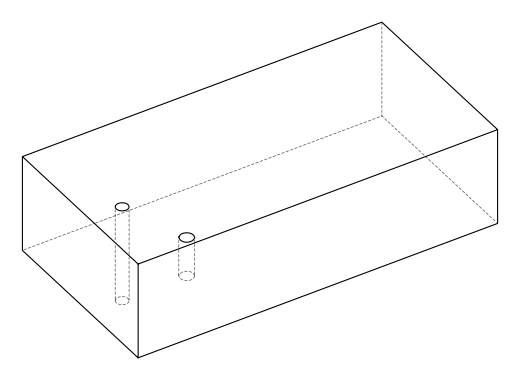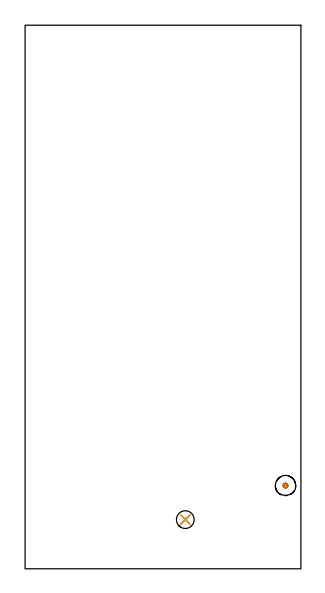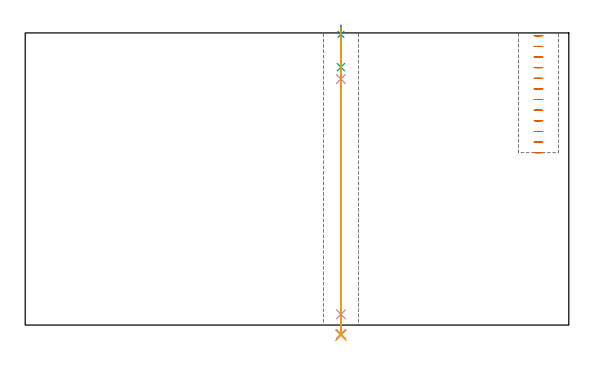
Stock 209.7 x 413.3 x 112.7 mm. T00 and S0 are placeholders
(PLAN: 5 operations, 4 tool changes, 1.9 min)
(1 MILL_BLIND_HOLE_FROM_SOLID_MATERIAL | STEP1POCKET | UGT0201_130 | Spiral | 0.79 min | 8593 mm3)
(2 SPOT_DRILL | STEP1HOLE | NXT0321_9005460120000 | 0.03 min | 2 mm3)
(3 DRILL_BLIND_HOLE_INTO_CENTER | STEP1HOLE | NXT0301_059 | 0.06 min | 730 mm3)
(4 GUN_DRILL_THROUGH_HOLE | STEP1HOLE | UGT0307_005 | 0.54 min | 5407 mm3)
(5 DRILL_TO_ENLARGE_THROUGH_HOLE | STEP1HOLE | NXT0301_102 | 0.48 min | 9947 mm3)
(TOOL UGT0201_130 | Carbide End Mill 12.0 | D12 FL15 Z4)
(TOOL NXT0321_9005460120000 | NC Spot Drill, 142deg, 12mm, Carbide, Uncoated | D12 PA142 FL30 Z2)
(TOOL NXT0301_059 | Carbide Drill 8.8mm [860.1-0880-026A1-MM 2214] | D8.8 PA140 FL47 Z2)
(TOOL UGT0307_005 | Gun Drill 8.3 mm | D8.3 PA130 FL24 Z1)
(TOOL NXT0301_102 | Carbide Drill 13.5mm [860.1-1350-108A1-MM 2214] | D13.5 PA140 FL123 Z2)
(OP 1 MILL_BLIND_HOLE_FROM_SOLID_MATERIAL)
G17 G21 G94 G90
T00 M6
G54
G17 G0 G90 X198. Y63.3 S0 M3
G43 Z122.7 H0
Z111.6
G94 G3 X198.761 Y64.239 R0.778 F250.
X197.647 Y64.963 R0.939
X196.337 Y62.947 R1.7
X197.647 Y64.963 R-1.7
X196.992 Y63.955 R0.85
X198. Y63.3 R0.85
G0 Z107.5
G3 X198.761 Y64.239 R0.778
X197.647 Y64.963 R0.939
X196.337 Y62.947 R1.7
X197.647 Y64.963 R-1.7
X196.992 Y63.955 R0.85
X198. Y63.3 R0.85
G0 Z103.4
G3 X198.761 Y64.239 R0.778
X197.647 Y64.963 R0.939
X196.337 Y62.947 R1.7
X197.647 Y64.963 R-1.7
X196.992 Y63.955 R0.85
X198. Y63.3 R0.85
G0 Z99.3
G3 X198.761 Y64.239 R0.778
X197.647 Y64.963 R0.939
X196.337 Y62.947 R1.7
X197.647 Y64.963 R-1.7
X196.992 Y63.955 R0.85
X198. Y63.3 R0.85
G0 Z95.2
G3 X198.761 Y64.239 R0.778
X197.647 Y64.963 R0.939
X196.337 Y62.947 R1.7
X197.647 Y64.963 R-1.7
X196.992 Y63.955 R0.85
X198. Y63.3 R0.85
G0 Z91.1
G3 X198.761 Y64.239 R0.778
X197.647 Y64.963 R0.939
X196.337 Y62.947 R1.7
X197.647 Y64.963 R-1.7
X196.992 Y63.955 R0.85
X198. Y63.3 R0.85
G0 Z87.
G3 X198.761 Y64.239 R0.778
X197.647 Y64.963 R0.939
X196.337 Y62.947 R1.7
X197.647 Y64.963 R-1.7
X196.992 Y63.955 R0.85
X198. Y63.3 R0.85
G0 Z82.9
G3 X198.761 Y64.239 R0.778
X197.647 Y64.963 R0.939
X196.337 Y62.947 R1.7
X197.647 Y64.963 R-1.7
X196.992 Y63.955 R0.85
X198. Y63.3 R0.85
G0 Z78.8
G3 X198.761 Y64.239 R0.778
X197.647 Y64.963 R0.939
X196.337 Y62.947 R1.7
X197.647 Y64.963 R-1.7
X196.992 Y63.955 R0.85
X198. Y63.3 R0.85
G0 Z74.7
G3 X198.761 Y64.239 R0.778
X197.647 Y64.963 R0.939
X196.337 Y62.947 R1.7
X197.647 Y64.963 R-1.7
X196.992 Y63.955 R0.85
X198. Y63.3 R0.85
G0 Z70.6
G3 X198.761 Y64.239 R0.778
X197.647 Y64.963 R0.939
X196.337 Y62.947 R1.7
X197.647 Y64.963 R-1.7
X196.992 Y63.955 R0.85
X198. Y63.3 R0.85
G0 Z66.5
G3 X198.761 Y64.239 R0.778
X197.647 Y64.963 R0.939
X196.337 Y62.947 R1.7
X197.647 Y64.963 R-1.7
X196.992 Y63.955 R0.85
X198. Y63.3 R0.85
G0 Z122.7
M5
M2
(OP 2 SPOT_DRILL)
G17 G21 G94 G90
T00 M6
G54
G17 G0 G90 X121.8 Y37.4 S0 M3
G43 Z122.7 H0
G94 G81 G98 Z112.119 F250. R115.7
G80
M5
M2
(OP 3 DRILL_BLIND_HOLE_INTO_CENTER)
G17 G21 G94 G90
T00 M6
G54
G17 G0 G90 X121.8 Y37.4 S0 M3
G43 Z122.7 H1
G94 G81 G98 Z99.5 F250. R114.7
G80
M5
M2
(OP 4 GUN_DRILL_THROUGH_HOLE)
G17 G21 G94 G90
T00 M6
G54
G17 G0 G90 X121.8 Y37.4 M8
G43 Z122.7 H0
Z109.617
S716 M3
G94 G1 Z94.925 F125. M26
G4 X.084
Z4.15 F250.
G4 X.084
Z-3.435 F125.
G4 X.084
M5
M9
G0 Z109.617
Z122.7
M2
(OP 5 DRILL_TO_ENLARGE_THROUGH_HOLE)
G17 G21 G94 G90
T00 M6
G54
G17 G0 G90 X121.8 Y37.4 S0 M3
G43 Z122.7 H1
G94 G73 G98 Z-3.957 F250. Q12.962 R114.7
G80
M5
M2
